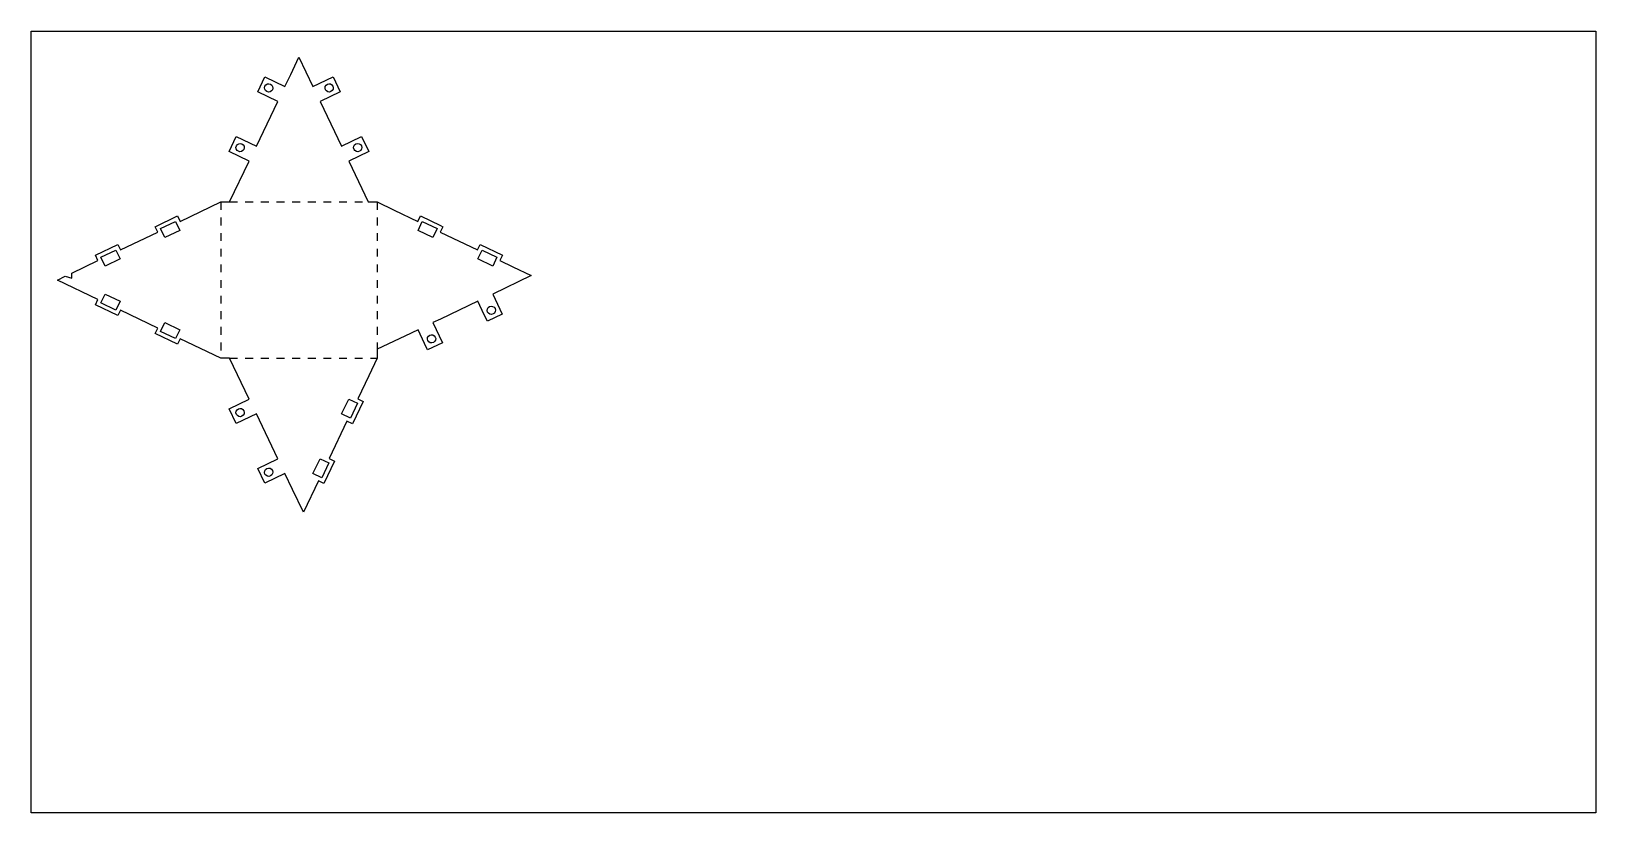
# Model space of a CAD drawing. Header units: metres. Extents: x 0 to 600, y 0 to 300.
import ezdxf

# ---------------------------------------------------------------- set-up
doc = ezdxf.new("R2010")
doc.units = ezdxf.units.M

msp = doc.modelspace()

# ---------------------------------------------------------------- linework, layer by layer
at = {"layer": '1'}
for p, q in [((99.487342, 283.395709), (102.64982, 290)), ((102.64982, 290), (108.013729, 278.798402)), ((86.830725, 276.764406), (89.573223, 282.491639)), ((89.573223, 282.491639), (97.285911, 278.798402)), ((97.285911, 278.798402), (99.487342, 283.395709)), ((108.013729, 278.798402), (115.726417, 282.491639)), ((115.726417, 282.491639), (118.468915, 276.764406)), ((94.543413, 273.071169), (86.830725, 276.764406)), ((89.480395, 278.342279), (89.633783, 278.942398)), ((89.56834, 277.729142), (89.480395, 278.342279)), ((89.884227, 277.196332), (89.56834, 277.729142)), ((89.633783, 278.942398), (90.00515, 279.438137)), ((90.379967, 276.824965), (89.884227, 277.196332)), ((90.00515, 279.438137), (90.537959, 279.754025)), ((90.980086, 276.671578), (90.379967, 276.824965)), ((90.537959, 279.754025), (91.151096, 279.841969)), ((91.593223, 276.759522), (90.980086, 276.671578)), ((91.151096, 279.841969), (91.751216, 279.688582)), ((92.126032, 277.07541), (91.593223, 276.759522)), ((91.751216, 279.688582), (92.246955, 279.317215)), ((92.497399, 277.571149), (92.126032, 277.07541)), ((92.246955, 279.317215), (92.562842, 278.784405)), ((92.650787, 278.171269), (92.497399, 277.571149)), ((92.562842, 278.784405), (92.650787, 278.171269)), ((118.468915, 276.764406), (110.756227, 273.071169)), ((112.648854, 278.171269), (112.736799, 278.784405)), ((112.802241, 277.571149), (112.648854, 278.171269)), ((112.736799, 278.784405), (113.052686, 279.317215)), ((113.173608, 277.07541), (112.802241, 277.571149)), ((113.052686, 279.317215), (113.548425, 279.688582)), ((113.706418, 276.759522), (113.173608, 277.07541)), ((113.548425, 279.688582), (114.148545, 279.841969)), ((114.319555, 276.671578), (113.706418, 276.759522)), ((114.148545, 279.841969), (114.761681, 279.754025)), ((114.919674, 276.824965), (114.319555, 276.671578)), ((114.761681, 279.754025), (115.294491, 279.438137)), ((115.415413, 277.196332), (114.919674, 276.824965)), ((115.294491, 279.438137), (115.665858, 278.942398)), ((115.731301, 277.729142), (115.415413, 277.196332)), ((115.665858, 278.942398), (115.819245, 278.342279)), ((115.819245, 278.342279), (115.731301, 277.729142)), ((86.315919, 255.889468), (94.543413, 273.071169)), ((110.756227, 273.071169), (118.983721, 255.889468)), ((75.860733, 253.855471), (78.603231, 259.582705)), ((78.603231, 259.582705), (86.315919, 255.889468)), ((118.983721, 255.889468), (126.69641, 259.582705)), ((126.69641, 259.582705), (129.438908, 253.855471)), ((83.573421, 250.162234), (75.860733, 253.855471)), ((78.510403, 255.433344), (78.663791, 256.033464)), ((78.598348, 254.820208), (78.510403, 255.433344)), ((78.914235, 254.287398), (78.598348, 254.820208)), ((78.663791, 256.033464), (79.035158, 256.529203)), ((79.409975, 253.916031), (78.914235, 254.287398)), ((79.035158, 256.529203), (79.567967, 256.84509)), ((80.010094, 253.762644), (79.409975, 253.916031)), ((79.567967, 256.84509), (80.181104, 256.933035)), ((80.623231, 253.850588), (80.010094, 253.762644)), ((80.181104, 256.933035), (80.781224, 256.779648)), ((81.15604, 254.166475), (80.623231, 253.850588)), ((80.781224, 256.779648), (81.276963, 256.408281)), ((81.527407, 254.662215), (81.15604, 254.166475)), ((81.276963, 256.408281), (81.59285, 255.875471)), ((81.680795, 255.262334), (81.527407, 254.662215)), ((81.59285, 255.875471), (81.680795, 255.262334)), ((129.438908, 253.855471), (121.726219, 250.162234)), ((123.618846, 255.262334), (123.706791, 255.875471)), ((123.772233, 254.662215), (123.618846, 255.262334)), ((123.706791, 255.875471), (124.022678, 256.408281)), ((124.1436, 254.166475), (123.772233, 254.662215)), ((124.022678, 256.408281), (124.518417, 256.779648)), ((124.67641, 253.850588), (124.1436, 254.166475)), ((124.518417, 256.779648), (125.118537, 256.933035)), ((125.289547, 253.762644), (124.67641, 253.850588)), ((125.118537, 256.933035), (125.731673, 256.84509)), ((125.889666, 253.916031), (125.289547, 253.762644)), ((125.731673, 256.84509), (126.264483, 256.529203)), ((126.385406, 254.287398), (125.889666, 253.916031)), ((126.264483, 256.529203), (126.63585, 256.033464)), ((126.701293, 254.820208), (126.385406, 254.287398)), ((126.63585, 256.033464), (126.789237, 255.433344)), ((126.789237, 255.433344), (126.701293, 254.820208)), ((76.067083, 234.486543), (83.573421, 250.162234)), ((121.726219, 250.162234), (129.232557, 234.486543)), ((57.074803, 227.028413), (72.64982, 234.486543)), ((72.64982, 234.486543), (76.067083, 234.486543)), ((129.232557, 234.486543), (132.64982, 234.486543)), ((132.64982, 234.486543), (139.160522, 231.36888)), ((47.493099, 224.983891), (56.08395, 229.097638)), ((56.08395, 229.097638), (57.074803, 227.028413)), ((139.160522, 231.36888), (148.224838, 227.028413)), ((148.224838, 227.028413), (149.215691, 229.097638)), ((149.215691, 229.097638), (156.897828, 225.419031)), ((34.165868, 216.058421), (48.483952, 222.914666)), ((48.483952, 222.914666), (47.493099, 224.983891)), ((49.610532, 224.237707), (55.337766, 226.980205)), ((51.246896, 220.820444), (49.610532, 224.237707)), ((56.974129, 223.562942), (51.246896, 220.820444)), ((55.337766, 226.980205), (56.974129, 223.562942)), ((148.325511, 223.562942), (149.961875, 226.980205)), ((154.052745, 220.820444), (148.325511, 223.562942)), ((149.961875, 226.980205), (155.689109, 224.237707)), ((155.689109, 224.237707), (154.052745, 220.820444)), ((157.806542, 224.983891), (156.815689, 222.914666)), ((156.815689, 222.914666), (171.133773, 216.058421)), ((156.897828, 225.419031), (157.806542, 224.983891)), ((24.584165, 214.013899), (33.175015, 218.127646)), ((26.701598, 213.267715), (32.428831, 216.010213)), ((32.428831, 216.010213), (34.065195, 212.59295)), ((33.175015, 218.127646), (34.165868, 216.058421)), ((171.133773, 216.058421), (172.124626, 218.127646)), ((171.234446, 212.59295), (172.870809, 216.010213)), ((172.124626, 218.127646), (180.715476, 214.013899)), ((172.870809, 216.010213), (178.598043, 213.267715)), ((20.537509, 209.532452), (25.575018, 211.944674)), ((25.575018, 211.944674), (24.584165, 214.013899)), ((28.337961, 209.850452), (26.701598, 213.267715)), ((34.065195, 212.59295), (28.337961, 209.850452)), ((176.961679, 209.850452), (171.234446, 212.59295)), ((178.598043, 213.267715), (176.961679, 209.850452)), ((180.715476, 214.013899), (179.724623, 211.944674)), ((179.724623, 211.944674), (184.652412, 209.584991)), ((10, 204.486543), (12.993426, 205.919952)), ((25.575018, 197.028413), (10, 204.486543)), ((12.993426, 205.919952), (15.499999, 205.27012)), ((15.499999, 207.12023), (20.537509, 209.532452)), ((15.499999, 205.27012), (15.499999, 207.12023)), ((191.731459, 206.195175), (176.961679, 199.122634)), ((184.652412, 209.584991), (191.731459, 206.195175)), ((26.701598, 195.705371), (28.337961, 199.122634)), ((28.337961, 199.122634), (34.065195, 196.380136)), ((176.961679, 199.122634), (180.654917, 191.409946)), ((24.584165, 194.959187), (25.575018, 197.028413)), ((33.175015, 190.84544), (24.584165, 194.959187)), ((32.428831, 192.962873), (26.701598, 195.705371)), ((34.065195, 196.380136), (32.428831, 192.962873)), ((34.165868, 192.914666), (33.175015, 190.84544)), ((48.483952, 186.058421), (34.165868, 192.914666)), ((171.234446, 196.380136), (156.897828, 189.515016)), ((173.731813, 191.164816), (171.234446, 196.380136)), ((174.834855, 192.816809), (174.9228, 193.429946)), ((174.988242, 192.216689), (174.834855, 192.816809)), ((174.9228, 193.429946), (175.238687, 193.962755)), ((175.359609, 191.72095), (174.988242, 192.216689)), ((175.238687, 193.962755), (175.734426, 194.334122)), ((175.734426, 194.334122), (176.334546, 194.48751)), ((176.334546, 194.48751), (176.947682, 194.399565)), ((176.947682, 194.399565), (177.480492, 194.083678)), ((177.480492, 194.083678), (177.851859, 193.587938)), ((177.917302, 192.374682), (177.601415, 191.841873)), ((177.851859, 193.587938), (178.005246, 192.987819)), ((178.005246, 192.987819), (177.917302, 192.374682)), ((47.493099, 183.989195), (48.483952, 186.058421)), ((49.610532, 184.735379), (51.246896, 188.152642)), ((51.246896, 188.152642), (56.974129, 185.410144)), ((156.897828, 189.515016), (154.052745, 188.152642)), ((154.052745, 188.152642), (157.745982, 180.439954)), ((174.927683, 188.667448), (173.731813, 191.164816)), ((180.654917, 191.409946), (174.927683, 188.667448)), ((175.892419, 191.405063), (175.359609, 191.72095)), ((176.505556, 191.317118), (175.892419, 191.405063)), ((177.105675, 191.470506), (176.505556, 191.317118)), ((177.601415, 191.841873), (177.105675, 191.470506)), ((56.08395, 179.875448), (47.493099, 183.989195)), ((55.337766, 181.992881), (49.610532, 184.735379)), ((56.974129, 185.410144), (55.337766, 181.992881)), ((57.074803, 181.944674), (56.08395, 179.875448)), ((72.64982, 174.486543), (57.074803, 181.944674)), ((143.249725, 182.979593), (132.64982, 177.903806)), ((148.325511, 185.410144), (143.249725, 182.979593)), ((150.822879, 180.194823), (148.325511, 185.410144)), ((152.018749, 177.697456), (150.822879, 180.194823)), ((151.925921, 181.846817), (152.013865, 182.459954)), ((152.079308, 181.246697), (151.925921, 181.846817)), ((152.013865, 182.459954), (152.329753, 182.992763)), ((157.745982, 180.439954), (152.018749, 177.697456)), ((152.450675, 180.750958), (152.079308, 181.246697)), ((152.329753, 182.992763), (152.825492, 183.36413)), ((152.983485, 180.435071), (152.450675, 180.750958)), ((152.825492, 183.36413), (153.425611, 183.517518)), ((153.596621, 180.347126), (152.983485, 180.435071)), ((153.425611, 183.517518), (154.038748, 183.429573)), ((154.196741, 180.500514), (153.596621, 180.347126)), ((154.038748, 183.429573), (154.571558, 183.113686)), ((154.69248, 180.871881), (154.196741, 180.500514)), ((154.571558, 183.113686), (154.942925, 182.617946)), ((155.008368, 181.40469), (154.69248, 180.871881)), ((154.942925, 182.617946), (155.096312, 182.017827)), ((155.096312, 182.017827), (155.008368, 181.40469)), ((76.067083, 174.486543), (72.64982, 174.486543)), ((83.573421, 158.810852), (76.067083, 174.486543)), ((132.64982, 174.486543), (129.438908, 167.781106)), ((132.64982, 177.903806), (132.64982, 174.486543)), ((129.438908, 167.781106), (125.19169, 158.911525)), ((75.860733, 155.117615), (83.573421, 158.810852)), ((118.983721, 153.083619), (121.726219, 158.810852)), ((121.726219, 158.810852), (125.143482, 157.174489)), ((125.143482, 157.174489), (122.400984, 151.447255)), ((127.260915, 157.920672), (123.147168, 149.329822)), ((125.19169, 158.911525), (127.260915, 157.920672)), ((78.603231, 149.390381), (75.860733, 155.117615)), ((78.510403, 153.539742), (78.598348, 154.152879)), ((78.663791, 152.939623), (78.510403, 153.539742)), ((78.598348, 154.152879), (78.914235, 154.685689)), ((86.315919, 153.083619), (78.603231, 149.390381)), ((79.035158, 152.443883), (78.663791, 152.939623)), ((78.914235, 154.685689), (79.409975, 155.057056)), ((79.567967, 152.127996), (79.035158, 152.443883)), ((79.409975, 155.057056), (80.010094, 155.210443)), ((80.181104, 152.040052), (79.567967, 152.127996)), ((80.010094, 155.210443), (80.623231, 155.122498)), ((80.781224, 152.193439), (80.181104, 152.040052)), ((80.623231, 155.122498), (81.15604, 154.806611)), ((81.276963, 152.564806), (80.781224, 152.193439)), ((81.15604, 154.806611), (81.527407, 154.310872)), ((81.59285, 153.097616), (81.276963, 152.564806)), ((81.527407, 154.310872), (81.680795, 153.710752)), ((81.680795, 153.710752), (81.59285, 153.097616)), ((94.543413, 135.901918), (86.315919, 153.083619)), ((121.077943, 150.320675), (114.221698, 136.002591)), ((122.400984, 151.447255), (118.983721, 153.083619)), ((123.147168, 149.329822), (121.077943, 150.320675)), ((86.830725, 132.208681), (94.543413, 135.901918)), ((89.573223, 126.481447), (86.830725, 132.208681)), ((89.884227, 131.776754), (90.379967, 132.148121)), ((90.379967, 132.148121), (90.980086, 132.301509)), ((90.980086, 132.301509), (91.593223, 132.213564)), ((91.593223, 132.213564), (92.126032, 131.897677)), ((108.013729, 130.174684), (110.756227, 135.901918)), ((110.756227, 135.901918), (114.17349, 134.265554)), ((114.17349, 134.265554), (111.430992, 128.538321)), ((116.290923, 135.011738), (112.177176, 126.420888)), ((114.221698, 136.002591), (116.290923, 135.011738)), ((89.480395, 130.630808), (89.56834, 131.243945)), ((89.633783, 130.030688), (89.480395, 130.630808)), ((89.56834, 131.243945), (89.884227, 131.776754)), ((97.285911, 130.174684), (89.573223, 126.481447)), ((90.00515, 129.534949), (89.633783, 130.030688)), ((90.537959, 129.219062), (90.00515, 129.534949)), ((91.151096, 129.131117), (90.537959, 129.219062)), ((91.751216, 129.284504), (91.151096, 129.131117)), ((92.246955, 129.655872), (91.751216, 129.284504)), ((92.126032, 131.897677), (92.497399, 131.401937)), ((92.562842, 130.188681), (92.246955, 129.655872)), ((92.497399, 131.401937), (92.650787, 130.801818)), ((92.650787, 130.801818), (92.562842, 130.188681)), ((100.18859, 124.112941), (97.285911, 130.174684)), ((110.107951, 127.411741), (104.358452, 115.404905)), ((111.430992, 128.538321), (108.013729, 130.174684)), ((112.177176, 126.420888), (110.107951, 127.411741)), ((104.358452, 115.404905), (100.18859, 124.112941))]:
    msp.add_line(p, q, dxfattribs=at)
at = {"layer": 'fold-line'}
for p, q in [((72.64982, 234.486543), (72.64982, 231.486543)), ((76.067083, 234.486543), (79.067083, 234.486543)), ((82.067083, 234.486543), (85.067083, 234.486543)), ((88.067083, 234.486543), (91.067083, 234.486543)), ((94.067083, 234.486543), (97.067083, 234.486543)), ((100.067083, 234.486543), (103.067083, 234.486543)), ((106.067083, 234.486543), (109.067083, 234.486543)), ((112.067083, 234.486543), (115.067083, 234.486543)), ((118.067083, 234.486543), (121.067083, 234.486543)), ((124.067083, 234.486543), (127.067083, 234.486543)), ((132.64982, 234.486543), (132.64982, 231.486543)), ((72.64982, 228.486543), (72.64982, 225.486543)), ((132.64982, 228.486543), (132.64982, 225.486543)), ((72.64982, 222.486543), (72.64982, 219.486543)), ((132.64982, 222.486543), (132.64982, 219.486543)), ((72.64982, 216.486543), (72.64982, 213.486543)), ((132.64982, 216.486543), (132.64982, 213.486543)), ((72.64982, 210.486543), (72.64982, 207.486543)), ((132.64982, 210.486543), (132.64982, 207.486543)), ((72.64982, 204.486543), (72.64982, 201.486543)), ((132.64982, 204.486543), (132.64982, 201.486543)), ((72.64982, 198.486543), (72.64982, 195.486543)), ((132.64982, 198.486543), (132.64982, 195.486543)), ((72.64982, 192.486543), (72.64982, 189.486543)), ((132.64982, 192.486543), (132.64982, 189.486543)), ((72.64982, 186.486543), (72.64982, 183.486543)), ((132.64982, 186.486543), (132.64982, 183.486543)), ((72.64982, 180.486543), (72.64982, 177.486543)), ((132.64982, 180.486543), (132.64982, 177.903806)), ((76.067083, 174.486543), (79.067083, 174.486543)), ((82.067083, 174.486543), (85.067083, 174.486543)), ((88.067083, 174.486543), (91.067083, 174.486543)), ((94.067083, 174.486543), (97.067083, 174.486543)), ((100.067083, 174.486543), (103.067083, 174.486543)), ((106.067083, 174.486543), (109.067083, 174.486543)), ((112.067083, 174.486543), (115.067083, 174.486543)), ((118.067083, 174.486543), (121.067083, 174.486543)), ((124.067083, 174.486543), (127.067083, 174.486543)), ((130.067083, 174.486543), (132.64982, 174.486543))]:
    msp.add_line(p, q, dxfattribs=at)
at = {"layer": 'sheet_boundary'}
for p, q in [((0, 300), (600, 300)), ((0, 0), (0, 300)), ((600, 300), (600, 0)), ((600, 0), (0, 0))]:
    msp.add_line(p, q, dxfattribs=at)

doc.saveas('drawing.dxf')
